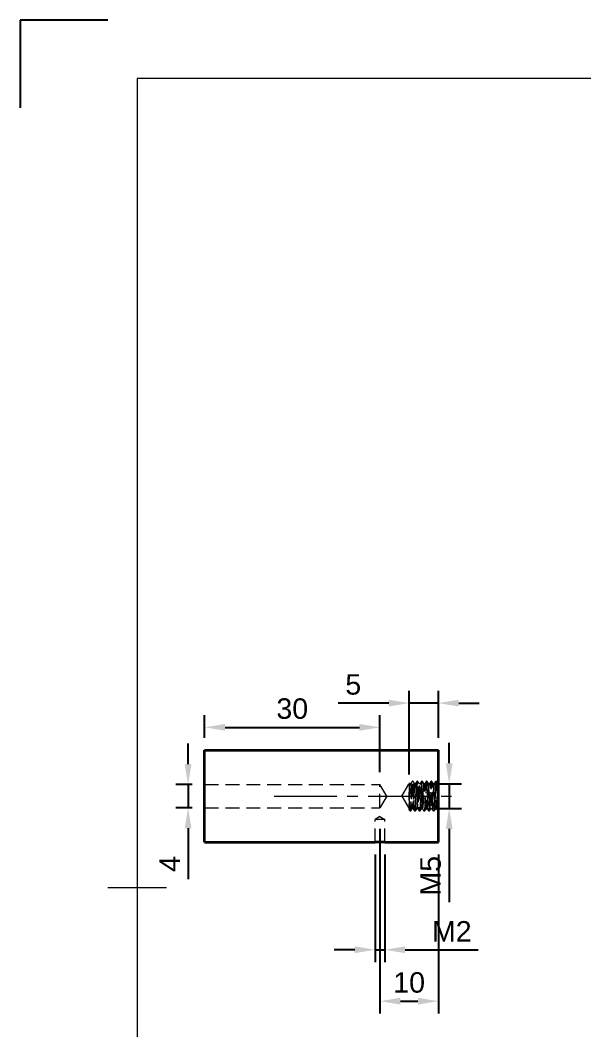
# Model space of a CAD drawing. Header units: millimetres. Extents: x 0 to 210, y 0 to 297.
# Drawn here: x 0 to 96.6, y 123.9 to 297 of the extents above; entities that cross this region are included whole.
import ezdxf

# ---------------------------------------------------------------- set-up
doc = ezdxf.new("R2010")
doc.units = ezdxf.units.MM
doc.header["$LTSCALE"] = 0.75
doc.linetypes.add('CENTER2', pattern=[28.575, 19.05, -3.175, 3.175, -3.175])
doc.linetypes.add('HIDDEN2', pattern=[4.7625, 3.175, -1.5875])
for name, color, linetype, lineweight in [('BORDER', 7, 'Continuous', 18), ('FD_Dimensions', 7, 'Continuous', 18), ('Hidden', 7, 'HIDDEN2', 18), ('Smart Centers', 7, 'CENTER2', 18), ('Visible', 7, 'Continuous', 35)]:
    doc.layers.add(name, color=color, linetype=linetype, lineweight=lineweight)
doc.styles.get("Standard").update_dxf_attribs({"font": 'arial.ttf'})
doc.dimstyles.new('Dim-ISO-25', dxfattribs={"dimtxt": 3.5, "dimasz": 3.5, "dimexe": 2.1, "dimexo": 2.1, "dimgap": 1.4, "dimtad": 1, "dimzin": 12, "dimdsep": 46, "dimtxsty": 'Standard', "dimcen": 0, "dimazin": 3, "dimtp": 0.1, "dimtm": 0.1, "dimtfac": 0.714286, "dimtmove": 0, "dimatfit": 3, "dimfxl": 1, "dimtzin": 12, "dimarcsym": 0})

# ---------------------------------------------------------------- blocks, each defined once
blk = doc.blocks.new('ISO_A4(P)_SHEET')
at = {"layer": 'BORDER'}
for p, q in [((200, 287), (20, 287)), ((20, 287), (20, 10)), ((15, 148.5), (25, 148.5))]:
    blk.add_line(p, q, dxfattribs=at)
at = {"layer": 'Defpoints'}
for p, q in [((15, 297), (0, 297)), ((0, 297), (0, 282))]:
    blk.add_line(p, q, dxfattribs=at)
blk = doc.blocks.new('*U6')
at = {"layer": 'Smart Centers', "color": 0, "ltscale": 0.75, "transparency": 16777216}
blk.add_line((-15.797125, 0), (15.797125, 0), dxfattribs=at)
blk = doc.blocks.new('*D18')
at = {"layer": 'Defpoints', "color": 0, "transparency": 16777216}
for p in [(31.542351, 166.1312), (28.71825, 162.1312), (31.542351, 162.1312)]:
    blk.add_point(p, dxfattribs=at)
at = {"layer": 'FD_Dimensions', "color": 0, "lineweight": -2, "transparency": 16777216}
for p, q in [((28.71825, 169.6312), (28.71825, 173.1312)), ((29.442351, 166.1312), (26.61825, 166.1312)), ((28.71825, 166.1312), (28.71825, 162.1312)), ((29.442351, 162.1312), (26.61825, 162.1312)), ((28.71825, 158.6312), (28.71825, 149.910327))]:
    blk.add_line(p, q, dxfattribs=at)
at = {"layer": 'FD_Dimensions', "color": 0, "transparency": 16777216}
for points in [[(28.134917, 169.6312), (29.301584, 169.6312), (28.71825, 166.1312)], [(28.134917, 158.6312), (29.301584, 158.6312), (28.71825, 162.1312)]]:
    blk.add_solid(points, dxfattribs=at)
at = {"layer": 'FD_Dimensions', "color": 0, "transparency": 16777216, "insert": (25.56825, 152.520764), "char_height": 3.5, "attachment_point": 5, "rotation": 90}
blk.add_mtext('4', dxfattribs=at)
blk = doc.blocks.new('*D19')
at = {"layer": 'Defpoints', "color": 0, "transparency": 16777216}
for p in [(66.853295, 166.2482), (67.253295, 162.0142), (73.395371, 162.0142)]:
    blk.add_point(p, dxfattribs=at)
at = {"layer": 'FD_Dimensions', "color": 0, "lineweight": -2, "transparency": 16777216}
for p, q in [((73.395371, 169.7482), (73.395371, 173.2482)), ((68.953295, 166.2482), (75.495371, 166.2482)), ((73.395371, 166.2482), (73.395371, 162.0142)), ((69.353295, 162.0142), (75.495371, 162.0142)), ((73.395371, 158.5142), (73.395371, 145.980571))]:
    blk.add_line(p, q, dxfattribs=at)
at = {"layer": 'FD_Dimensions', "color": 0, "transparency": 16777216}
for points in [[(72.812038, 169.7482), (73.978705, 169.7482), (73.395371, 166.2482)], [(72.812038, 158.5142), (73.978705, 158.5142), (73.395371, 162.0142)]]:
    blk.add_solid(points, dxfattribs=at)
at = {"layer": 'FD_Dimensions', "color": 0, "transparency": 16777216, "insert": (70.215528, 150.497386), "char_height": 3.5, "attachment_point": 5, "rotation": 90}
blk.add_mtext('M5', dxfattribs=at)
blk = doc.blocks.new('*D20')
at = {"layer": 'Defpoints', "color": 0, "transparency": 16777216}
for p in [(61.542351, 175.910871), (31.542351, 172.0312), (61.542351, 166.1312)]:
    blk.add_point(p, dxfattribs=at)
at = {"layer": 'FD_Dimensions', "color": 0, "lineweight": -2, "transparency": 16777216}
for p, q in [((31.542351, 174.1312), (31.542351, 178.010871)), ((61.542351, 168.2312), (61.542351, 178.010871)), ((35.042351, 175.910871), (58.042351, 175.910871))]:
    blk.add_line(p, q, dxfattribs=at)
at = {"layer": 'FD_Dimensions', "color": 0, "transparency": 16777216}
for points in [[(35.042351, 176.494205), (35.042351, 175.327538), (31.542351, 175.910871)], [(58.042351, 176.494205), (58.042351, 175.327538), (61.542351, 175.910871)]]:
    blk.add_solid(points, dxfattribs=at)
at = {"layer": 'FD_Dimensions', "color": 0, "transparency": 16777216, "insert": (46.542351, 179.09907), "char_height": 3.5, "attachment_point": 5}
blk.add_mtext('30', dxfattribs=at)
blk = doc.blocks.new('*D21')
at = {"layer": 'Defpoints', "color": 0, "transparency": 16777216}
for p in [(66.542351, 180.06096), (71.542351, 172.0312), (66.542351, 165.751126)]:
    blk.add_point(p, dxfattribs=at)
at = {"layer": 'FD_Dimensions', "color": 0, "lineweight": -2, "transparency": 16777216}
for p, q in [((66.542351, 167.851126), (66.542351, 182.16096)), ((71.542351, 174.1312), (71.542351, 182.16096)), ((63.042351, 180.06096), (54.421751, 180.06096)), ((71.542351, 180.06096), (66.542351, 180.06096)), ((75.042351, 180.06096), (78.542351, 180.06096))]:
    blk.add_line(p, q, dxfattribs=at)
at = {"layer": 'FD_Dimensions', "color": 0, "transparency": 16777216}
for points in [[(63.042351, 180.644294), (63.042351, 179.477627), (66.542351, 180.06096)], [(75.042351, 180.644294), (75.042351, 179.477627), (71.542351, 180.06096)]]:
    blk.add_solid(points, dxfattribs=at)
at = {"layer": 'FD_Dimensions', "color": 0, "transparency": 16777216, "insert": (56.982051, 183.240803), "char_height": 3.5, "attachment_point": 5}
blk.add_mtext('5', dxfattribs=at)
blk = doc.blocks.new('*D22')
at = {"layer": 'Defpoints', "color": 0, "transparency": 16777216}
for p in [(60.730851, 156.2312), (62.353851, 156.2312), (62.353851, 137.823091)]:
    blk.add_point(p, dxfattribs=at)
at = {"layer": 'FD_Dimensions', "color": 0, "lineweight": -2, "transparency": 16777216}
for p, q in [((60.730851, 154.1312), (60.730851, 135.723091)), ((62.353851, 154.1312), (62.353851, 135.723091)), ((57.230851, 137.823091), (53.730851, 137.823091)), ((60.730851, 137.823091), (62.353851, 137.823091)), ((65.853851, 137.823091), (78.325407, 137.823091))]:
    blk.add_line(p, q, dxfattribs=at)
at = {"layer": 'FD_Dimensions', "color": 0, "transparency": 16777216}
for points in [[(57.230851, 138.406425), (57.230851, 137.239758), (60.730851, 137.823091)], [(65.853851, 138.406425), (65.853851, 137.239758), (62.353851, 137.823091)]]:
    blk.add_solid(points, dxfattribs=at)
at = {"layer": 'FD_Dimensions', "color": 0, "transparency": 16777216, "insert": (73.839629, 140.980254), "char_height": 3.5, "attachment_point": 5}
blk.add_mtext('M2', dxfattribs=at)
blk = doc.blocks.new('*D23')
at = {"layer": 'Defpoints', "color": 0, "transparency": 16777216}
for p in [(61.542351, 160.618799), (71.542351, 156.2312), (71.542351, 129.018905)]:
    blk.add_point(p, dxfattribs=at)
at = {"layer": 'FD_Dimensions', "color": 0, "lineweight": -2, "transparency": 16777216}
for p, q in [((61.542351, 158.518799), (61.542351, 126.918905)), ((71.542351, 154.1312), (71.542351, 126.918905)), ((65.042351, 129.018905), (68.042351, 129.018905))]:
    blk.add_line(p, q, dxfattribs=at)
at = {"layer": 'FD_Dimensions', "color": 0, "transparency": 16777216}
for points in [[(65.042351, 129.602238), (65.042351, 128.435571), (61.542351, 129.018905)], [(68.042351, 129.602238), (68.042351, 128.435571), (71.542351, 129.018905)]]:
    blk.add_solid(points, dxfattribs=at)
at = {"layer": 'FD_Dimensions', "color": 0, "transparency": 16777216, "insert": (66.542351, 132.20591), "char_height": 3.5, "attachment_point": 5}
blk.add_mtext('10', dxfattribs=at)

msp = doc.modelspace()

# ---------------------------------------------------------------- linework, layer by layer
at = {"layer": 'Hidden', "extrusion": (-1, -2e-16, 2.967e-13)}
for p, q in [((31.542, 166.131), (61.542, 166.131)), ((61.542, 162.131), (61.542, 166.131)), ((62.744, 164.131), (61.542, 166.131)), ((65.27, 164.131), (66.542, 166.248)), ((66.542, 166.413), (66.542, 164.793)), ((66.853, 166.248), (66.631, 166.248)), ((67.176, 166.691), (67.109, 166.691)), ((67.653, 166.248), (67.431, 166.248)), ((67.976, 166.691), (67.909, 166.691)), ((68.453, 166.248), (68.231, 166.248)), ((68.776, 166.691), (68.709, 166.691)), ((69.253, 166.248), (69.031, 166.248)), ((69.576, 166.691), (69.509, 166.691)), ((70.053, 166.248), (69.831, 166.248)), ((70.376, 166.691), (70.309, 166.691)), ((70.853, 166.248), (70.631, 166.248)), ((71.176, 166.691), (71.109, 166.691)), ((71.542, 166.248), (71.431, 166.248)), ((66.542, 163.469), (66.542, 164.793)), ((62.744, 164.131), (61.542, 162.131)), ((65.27, 164.131), (66.542, 162.014)), ((66.542, 163.469), (66.542, 161.849)), ((31.542, 162.131), (61.542, 162.131)), ((66.776, 161.571), (66.709, 161.571)), ((67.253, 162.014), (67.031, 162.014)), ((67.576, 161.571), (67.509, 161.571)), ((68.053, 162.014), (67.831, 162.014)), ((68.376, 161.571), (68.309, 161.571)), ((68.853, 162.014), (68.631, 162.014)), ((69.176, 161.571), (69.109, 161.571)), ((69.653, 162.014), (69.431, 162.014)), ((69.976, 161.571), (69.909, 161.571)), ((70.453, 162.014), (70.231, 162.014)), ((70.776, 161.571), (70.709, 161.571)), ((71.253, 162.014), (71.031, 162.014)), ((71.542, 161.571), (71.509, 161.571)), ((61.542, 160.619), (60.731, 160.131)), ((62.354, 160.131), (60.731, 160.131)), ((60.731, 156.231), (60.731, 160.131)), ((61.542, 160.619), (62.354, 160.131)), ((62.354, 156.231), (62.354, 160.131))]:
    msp.add_line(p, q, dxfattribs=at)
at = {"layer": 'Hidden'}
for points, knots in [([(71.542, 161.658), (71.497, 161.424), (71.452, 161.698), (71.407, 162.347), (71.362, 162.997), (71.317, 163.996), (71.272, 164.863), (71.227, 165.73), (71.182, 166.431), (71.137, 166.629), (71.092, 166.827), (71.047, 166.514), (71.002, 165.84), (70.956, 165.145), (70.909, 164.094), (70.863, 163.221), (70.817, 162.358), (70.771, 161.707), (70.725, 161.591), (70.679, 161.476), (70.633, 161.9), (70.588, 162.652), (70.542, 163.402), (70.496, 164.448), (70.45, 165.272), (70.405, 166.094), (70.359, 166.66), (70.313, 166.69), (70.268, 166.72), (70.222, 166.215), (70.176, 165.424), (70.131, 164.634), (70.085, 163.591), (70.04, 162.808), (69.994, 162.025), (69.949, 161.534), (69.904, 161.574), (69.858, 161.613), (69.813, 162.181), (69.767, 163), (69.722, 163.818), (69.677, 164.852), (69.631, 165.599), (69.586, 166.345), (69.541, 166.773), (69.496, 166.677), (69.45, 166.58), (69.405, 165.963), (69.36, 165.126), (69.315, 164.289), (69.27, 163.266), (69.224, 162.551), (69.179, 161.838), (69.134, 161.461), (69.089, 161.603), (69.044, 161.745), (68.999, 162.398), (68.954, 163.249), (68.909, 164.098), (68.864, 165.11), (68.819, 165.797), (68.774, 166.484), (68.729, 166.819), (68.684, 166.641), (68.638, 166.46), (68.592, 165.752), (68.546, 164.868), (68.501, 163.988), (68.455, 162.971), (68.409, 162.321), (68.363, 161.673), (68.318, 161.416), (68.272, 161.677), (68.227, 161.937), (68.181, 162.701), (68.136, 163.594), (68.091, 164.485), (68.045, 165.468), (68, 166.065), (67.955, 166.66), (67.91, 166.848), (67.864, 166.536), (67.819, 166.224), (67.774, 165.429), (67.729, 164.534), (67.684, 163.64), (67.639, 162.683), (67.594, 162.122), (67.548, 161.551), (67.502, 161.416), (67.457, 161.785), (67.411, 162.152), (67.366, 162.999), (67.32, 163.912), (67.275, 164.819), (67.229, 165.752), (67.184, 166.259), (67.139, 166.763), (67.094, 166.823), (67.049, 166.411), (67.003, 165.993), (66.957, 165.104), (66.912, 164.184), (66.866, 163.275), (66.821, 162.374), (66.776, 161.917), (66.73, 161.457), (66.685, 161.469), (66.639, 161.946), (66.607, 162.284), (66.575, 162.842), (66.542, 163.469)], [13.875707, 13.875707, 13.875707, 13.875707, 14.9370516, 14.9370516, 14.9370516, 15.997858, 15.997858, 15.997858, 17.0581416, 17.0581416, 17.0581416, 18.1186131, 18.1186131, 18.1186131, 19.2132069, 19.2132069, 19.2132069, 20.2950333, 20.2950333, 20.2950333, 21.374891, 21.374891, 21.374891, 22.4528544, 22.4528544, 22.4528544, 23.5289969, 23.5289969, 23.5289969, 24.6033907, 24.6033907, 24.6033907, 25.6761066, 25.6761066, 25.6761066, 26.7472144, 26.7472144, 26.7472144, 27.816783, 27.816783, 27.816783, 28.8848801, 28.8848801, 28.8848801, 29.9515726, 29.9515726, 29.9515726, 31.0169264, 31.0169264, 31.0169264, 32.0810068, 32.0810068, 32.0810068, 33.1438779, 33.1438779, 33.1438779, 34.2056035, 34.2056035, 34.2056035, 35.2662463, 35.2662463, 35.2662463, 36.3258687, 36.3258687, 36.3258687, 37.407155, 37.407155, 37.407155, 38.4846152, 38.4846152, 38.4846152, 39.5585421, 39.5585421, 39.5585421, 40.6292189, 40.6292189, 40.6292189, 41.6969202, 41.6969202, 41.6969202, 42.7619131, 42.7619131, 42.7619131, 43.8244577, 43.8244577, 43.8244577, 44.884808, 44.884808, 44.884808, 45.965011, 45.965011, 45.965011, 47.0380035, 47.0380035, 47.0380035, 48.1049149, 48.1049149, 48.1049149, 49.1668101, 49.1668101, 49.1668101, 50.2448764, 50.2448764, 50.2448764, 51.3102448, 51.3102448, 51.3102448, 52.384241, 52.384241, 52.384241, 53.1456152, 53.1456152, 53.1456152, 53.1456152]), ([(71.542, 161.658), (71.497, 161.892), (71.452, 162.625), (71.407, 163.503), (71.362, 164.38), (71.317, 165.368), (71.272, 165.99), (71.227, 166.612), (71.182, 166.844), (71.137, 166.575), (71.092, 166.306), (71.047, 165.545), (71.002, 164.66), (70.956, 163.746), (70.909, 162.738), (70.863, 162.147), (70.817, 161.564), (70.771, 161.413), (70.725, 161.771), (70.679, 162.128), (70.633, 162.975), (70.588, 163.893), (70.542, 164.808), (70.496, 165.755), (70.45, 166.264), (70.405, 166.772), (70.359, 166.822), (70.313, 166.39), (70.268, 165.959), (70.222, 165.064), (70.176, 164.148), (70.131, 163.232), (70.085, 162.333), (70.04, 161.89), (69.994, 161.448), (69.949, 161.481), (69.904, 161.971), (69.858, 162.461), (69.813, 163.388), (69.767, 164.298), (69.722, 165.208), (69.677, 166.064), (69.631, 166.45), (69.586, 166.836), (69.541, 166.737), (69.496, 166.201), (69.45, 165.666), (69.405, 164.717), (69.36, 163.815), (69.315, 162.914), (69.27, 162.096), (69.224, 161.756), (69.179, 161.418), (69.134, 161.57), (69.089, 162.141), (69.044, 162.71), (68.999, 163.674), (68.954, 164.567), (68.909, 165.459), (68.864, 166.244), (68.819, 166.545), (68.774, 166.846), (68.729, 166.652), (68.684, 166.055), (68.638, 165.446), (68.592, 164.443), (68.546, 163.545), (68.501, 162.65), (68.455, 161.897), (68.409, 161.659), (68.363, 161.421), (68.318, 161.704), (68.272, 162.369), (68.227, 163.032), (68.181, 164.046), (68.136, 164.916), (68.091, 165.783), (68.045, 166.471), (68, 166.644), (67.955, 166.817), (67.91, 166.472), (67.864, 165.775), (67.819, 165.08), (67.774, 164.064), (67.729, 163.217), (67.684, 162.372), (67.639, 161.729), (67.594, 161.598), (67.548, 161.465), (67.502, 161.869), (67.457, 162.611), (67.411, 163.347), (67.366, 164.385), (67.32, 165.215), (67.275, 166.04), (67.229, 166.625), (67.184, 166.685), (67.139, 166.746), (67.094, 166.285), (67.049, 165.525), (67.003, 164.753), (66.957, 163.705), (66.912, 162.899), (66.866, 162.102), (66.821, 161.574), (66.776, 161.571), (66.73, 161.568), (66.685, 162.1), (66.639, 162.904), (66.607, 163.474), (66.575, 164.165), (66.542, 164.793)], [14.3986269, 14.3986269, 14.3986269, 14.3986269, 15.4599714, 15.4599714, 15.4599714, 16.5207778, 16.5207778, 16.5207778, 17.5810615, 17.5810615, 17.5810615, 18.6415329, 18.6415329, 18.6415329, 19.7361267, 19.7361267, 19.7361267, 20.8179531, 20.8179531, 20.8179531, 21.8978108, 21.8978108, 21.8978108, 22.9757742, 22.9757742, 22.9757742, 24.0519168, 24.0519168, 24.0519168, 25.1263105, 25.1263105, 25.1263105, 26.1990264, 26.1990264, 26.1990264, 27.2701342, 27.2701342, 27.2701342, 28.3397028, 28.3397028, 28.3397028, 29.4077999, 29.4077999, 29.4077999, 30.4744924, 30.4744924, 30.4744924, 31.5398463, 31.5398463, 31.5398463, 32.6039266, 32.6039266, 32.6039266, 33.6667977, 33.6667977, 33.6667977, 34.7285233, 34.7285233, 34.7285233, 35.7891661, 35.7891661, 35.7891661, 36.8487885, 36.8487885, 36.8487885, 37.9300748, 37.9300748, 37.9300748, 39.007535, 39.007535, 39.007535, 40.0814619, 40.0814619, 40.0814619, 41.1521387, 41.1521387, 41.1521387, 42.2198401, 42.2198401, 42.2198401, 43.2848329, 43.2848329, 43.2848329, 44.3473775, 44.3473775, 44.3473775, 45.4077278, 45.4077278, 45.4077278, 46.4879308, 46.4879308, 46.4879308, 47.5609233, 47.5609233, 47.5609233, 48.6278347, 48.6278347, 48.6278347, 49.6897299, 49.6897299, 49.6897299, 50.7677962, 50.7677962, 50.7677962, 51.8331646, 51.8331646, 51.8331646, 52.9071608, 52.9071608, 52.9071608, 53.668535, 53.668535, 53.668535, 53.668535]), ([(71.542, 165.494), (71.495, 166.095), (71.448, 166.375), (71.401, 166.187), (71.353, 165.999), (71.306, 165.353), (71.259, 164.587), (71.21, 163.789), (71.161, 162.902), (71.112, 162.421), (71.064, 161.956), (71.017, 161.891), (70.969, 162.262), (70.921, 162.638), (70.873, 163.445), (70.825, 164.245), (70.776, 165.044), (70.728, 165.796), (70.68, 166.095), (70.632, 166.393), (70.584, 166.226), (70.536, 165.682), (70.488, 165.139), (70.44, 164.25), (70.392, 163.49), (70.344, 162.732), (70.297, 162.141), (70.249, 162.034), (70.201, 161.926), (70.153, 162.306), (70.105, 162.97), (70.058, 163.633), (70.01, 164.547), (69.962, 165.226), (69.915, 165.904), (69.867, 166.314), (69.819, 166.239), (69.772, 166.164), (69.724, 165.609), (69.677, 164.867), (69.629, 164.127), (69.582, 163.237), (69.534, 162.667), (69.487, 162.097), (69.439, 161.874), (69.392, 162.116), (69.344, 162.356), (69.297, 163.048), (69.25, 163.828), (69.202, 164.606), (69.155, 165.434), (69.108, 165.879), (69.061, 166.322), (69.013, 166.361), (68.966, 165.975), (68.919, 165.589), (68.872, 164.798), (68.824, 164.014), (68.777, 163.229), (68.73, 162.489), (68.682, 162.182), (68.634, 161.87), (68.586, 162.023), (68.538, 162.558), (68.49, 163.091), (68.442, 163.977), (68.394, 164.74), (68.346, 165.501), (68.299, 166.102), (68.251, 166.223), (68.203, 166.344), (68.156, 165.982), (68.108, 165.329), (68.061, 164.678), (68.013, 163.77), (67.966, 163.084), (67.918, 162.4), (67.871, 161.969), (67.823, 162.018), (67.776, 162.068), (67.729, 162.592), (67.682, 163.317), (67.634, 164.042), (67.587, 164.932), (67.54, 165.524), (67.492, 166.124), (67.444, 166.385), (67.396, 166.168), (67.349, 165.951), (67.301, 165.274), (67.253, 164.493), (67.206, 163.717), (67.159, 162.878), (67.111, 162.416), (67.063, 161.945), (67.015, 161.892), (66.966, 162.285), (66.919, 162.673), (66.871, 163.474), (66.823, 164.264), (66.775, 165.065), (66.727, 165.813), (66.679, 166.104), (66.633, 166.378), (66.588, 166.237), (66.542, 165.751)], [2.0087828, 2.0087828, 2.0087828, 2.0087828, 3.1217598, 3.1217598, 3.1217598, 4.2341453, 4.2341453, 4.2341453, 5.3917873, 5.3917873, 5.3917873, 6.5103246, 6.5103246, 6.5103246, 7.6464269, 7.6464269, 7.6464269, 8.7803018, 8.7803018, 8.7803018, 9.9120365, 9.9120365, 9.9120365, 11.0417165, 11.0417165, 11.0417165, 12.1694258, 12.1694258, 12.1694258, 13.2952471, 13.2952471, 13.2952471, 14.4192614, 14.4192614, 14.4192614, 15.5415488, 15.5415488, 15.5415488, 16.6621878, 16.6621878, 16.6621878, 17.781256, 17.781256, 17.781256, 18.8988297, 18.8988297, 18.8988297, 20.0149844, 20.0149844, 20.0149844, 21.1297945, 21.1297945, 21.1297945, 22.2433334, 22.2433334, 22.2433334, 23.3556739, 23.3556739, 23.3556739, 24.4704984, 24.4704984, 24.4704984, 25.6043428, 25.6043428, 25.6043428, 26.7339909, 26.7339909, 26.7339909, 27.8597796, 27.8597796, 27.8597796, 28.9820345, 28.9820345, 28.9820345, 30.1010709, 30.1010709, 30.1010709, 31.2171952, 31.2171952, 31.2171952, 32.3307054, 32.3307054, 32.3307054, 33.4431161, 33.4431161, 33.4431161, 34.5727528, 34.5727528, 34.5727528, 35.6949866, 35.6949866, 35.6949866, 36.8110856, 36.8110856, 36.8110856, 37.9491613, 37.9491613, 37.9491613, 39.0711148, 39.0711148, 39.0711148, 40.2083313, 40.2083313, 40.2083313, 41.278691, 41.278691, 41.278691, 41.278691]), ([(66.542, 162.511), (66.59, 163.017), (66.637, 163.875), (66.684, 164.638), (66.731, 165.4), (66.778, 166.03), (66.826, 166.199), (66.875, 166.374), (66.924, 166.038), (66.973, 165.378), (67.021, 164.74), (67.068, 163.834), (67.116, 163.138), (67.164, 162.43), (67.212, 161.974), (67.26, 162.017), (67.308, 162.06), (67.356, 162.598), (67.405, 163.34), (67.453, 164.081), (67.501, 164.987), (67.549, 165.572), (67.597, 166.156), (67.645, 166.39), (67.692, 166.149), (67.74, 165.908), (67.788, 165.206), (67.836, 164.417), (67.884, 163.63), (67.932, 162.797), (67.979, 162.361), (68.027, 161.926), (68.075, 161.909), (68.123, 162.319), (68.17, 162.729), (68.218, 163.544), (68.265, 164.332), (68.313, 165.119), (68.361, 165.841), (68.408, 166.116), (68.456, 166.391), (68.503, 166.206), (68.551, 165.66), (68.598, 165.114), (68.645, 164.235), (68.693, 163.484), (68.74, 162.734), (68.788, 162.149), (68.835, 162.036), (68.882, 161.923), (68.93, 162.287), (68.977, 162.936), (69.024, 163.585), (69.071, 164.487), (69.119, 165.171), (69.166, 165.855), (69.213, 166.288), (69.26, 166.245), (69.308, 166.202), (69.355, 165.681), (69.402, 164.957), (69.45, 164.22), (69.499, 163.309), (69.547, 162.715), (69.595, 162.122), (69.643, 161.874), (69.69, 162.104), (69.738, 162.332), (69.786, 163.023), (69.834, 163.808), (69.881, 164.591), (69.929, 165.428), (69.977, 165.876), (70.024, 166.323), (70.072, 166.362), (70.119, 165.971), (70.167, 165.582), (70.214, 164.785), (70.261, 163.998), (70.309, 163.214), (70.356, 162.479), (70.403, 162.177), (70.45, 161.875), (70.497, 162.02), (70.545, 162.537), (70.593, 163.061), (70.641, 163.943), (70.689, 164.71), (70.736, 165.471), (70.784, 166.082), (70.831, 166.217), (70.879, 166.352), (70.926, 166.011), (70.974, 165.373), (71.022, 164.722), (71.07, 163.795), (71.118, 163.095), (71.166, 162.405), (71.214, 161.969), (71.261, 162.018), (71.31, 162.069), (71.358, 162.616), (71.406, 163.364), (71.451, 164.068), (71.497, 164.916), (71.542, 165.494)], [-39.2699082, -39.2699082, -39.2699082, -39.2699082, -38.1569312, -38.1569312, -38.1569312, -37.0445457, -37.0445457, -37.0445457, -35.8869036, -35.8869036, -35.8869036, -34.7683664, -34.7683664, -34.7683664, -33.6322641, -33.6322641, -33.6322641, -32.4983892, -32.4983892, -32.4983892, -31.3666545, -31.3666545, -31.3666545, -30.2369745, -30.2369745, -30.2369745, -29.1092651, -29.1092651, -29.1092651, -27.9834439, -27.9834439, -27.9834439, -26.8594295, -26.8594295, -26.8594295, -25.7371422, -25.7371422, -25.7371422, -24.6165032, -24.6165032, -24.6165032, -23.497435, -23.497435, -23.497435, -22.3798612, -22.3798612, -22.3798612, -21.2637065, -21.2637065, -21.2637065, -20.1488965, -20.1488965, -20.1488965, -19.0353575, -19.0353575, -19.0353575, -17.9230171, -17.9230171, -17.9230171, -16.8081925, -16.8081925, -16.8081925, -15.6743481, -15.6743481, -15.6743481, -14.5447001, -14.5447001, -14.5447001, -13.4189114, -13.4189114, -13.4189114, -12.2966565, -12.2966565, -12.2966565, -11.17762, -11.17762, -11.17762, -10.0614958, -10.0614958, -10.0614958, -8.9479855, -8.9479855, -8.9479855, -7.8355748, -7.8355748, -7.8355748, -6.7059382, -6.7059382, -6.7059382, -5.5837044, -5.5837044, -5.5837044, -4.4676053, -4.4676053, -4.4676053, -3.3295297, -3.3295297, -3.3295297, -2.2075762, -2.2075762, -2.2075762, -1.0703596, -1.0703596, -1.0703596, 0, 0, 0, 0])]:
    msp.add_open_spline(points, degree=3, knots=knots, dxfattribs=at)
for points in [[(66.542, 166.413), (66.576, 166.354), (66.611, 166.296), (66.645, 166.237)], [(67.187, 166.682), (67.273, 166.533), (67.359, 166.385), (67.445, 166.237)], [(67.64, 166.237), (67.726, 166.385), (67.812, 166.533), (67.898, 166.682)], [(67.987, 166.682), (68.073, 166.533), (68.159, 166.385), (68.245, 166.237)], [(68.787, 166.682), (68.873, 166.533), (68.959, 166.385), (69.045, 166.237)], [(69.24, 166.237), (69.326, 166.385), (69.412, 166.533), (69.498, 166.682)], [(69.587, 166.682), (69.673, 166.533), (69.759, 166.385), (69.845, 166.237)], [(70.04, 166.237), (70.126, 166.385), (70.212, 166.533), (70.298, 166.682)], [(70.387, 166.682), (70.473, 166.533), (70.559, 166.385), (70.645, 166.237)], [(70.84, 166.237), (70.926, 166.385), (71.012, 166.533), (71.098, 166.682)], [(71.187, 166.682), (71.273, 166.533), (71.359, 166.385), (71.445, 166.237)], [(66.698, 161.581), (66.646, 161.67), (66.594, 161.76), (66.542, 161.849)], [(67.498, 161.581), (67.412, 161.729), (67.326, 161.877), (67.24, 162.026)], [(67.845, 162.026), (67.759, 161.877), (67.673, 161.729), (67.587, 161.581)], [(68.298, 161.581), (68.212, 161.729), (68.126, 161.877), (68.04, 162.026)], [(69.098, 161.581), (69.012, 161.729), (68.926, 161.877), (68.84, 162.026)], [(69.445, 162.026), (69.359, 161.877), (69.273, 161.729), (69.187, 161.581)], [(69.898, 161.581), (69.812, 161.729), (69.726, 161.877), (69.64, 162.026)], [(70.245, 162.026), (70.159, 161.877), (70.073, 161.729), (69.987, 161.581)], [(70.698, 161.581), (70.612, 161.729), (70.526, 161.877), (70.44, 162.026)], [(71.045, 162.026), (70.959, 161.877), (70.873, 161.729), (70.787, 161.581)], [(71.498, 161.581), (71.412, 161.729), (71.326, 161.877), (71.24, 162.026)]]:
    msp.add_open_spline(points, degree=3, dxfattribs=at)
at = {"layer": 'Hidden', "extrusion": (-7.57953e-09, 4.39972e-09, -1)}
msp.add_open_spline([(66.84, 166.237), (66.926, 166.385), (67.012, 166.533), (67.098, 166.682)], degree=3, dxfattribs=at)
at = {"layer": 'Hidden', "extrusion": (-1.51644e-08, 8.79027e-09, -1)}
msp.add_open_spline([(68.44, 166.237), (68.526, 166.385), (68.612, 166.533), (68.698, 166.682)], degree=3, dxfattribs=at)
at = {"layer": 'Hidden', "extrusion": (-1.51644e-08, 8.79027e-09, 1)}
msp.add_open_spline([(67.045, 162.026), (66.959, 161.877), (66.873, 161.729), (66.787, 161.581)], degree=3, dxfattribs=at)
at = {"layer": 'Hidden', "extrusion": (-7.57953e-09, 4.39972e-09, 1)}
msp.add_open_spline([(68.645, 162.026), (68.559, 161.877), (68.473, 161.729), (68.387, 161.581)], degree=3, dxfattribs=at)
at = {"layer": 'Visible', "extrusion": (-1, -2e-16, 2.967e-13)}
for p, q in [((31.542, 156.231), (31.542, 172.031)), ((31.542, 172.031), (71.542, 172.031)), ((71.542, 156.231), (71.542, 172.031)), ((31.542, 156.231), (60.731, 156.231)), ((62.354, 156.231), (71.542, 156.231))]:
    msp.add_line(p, q, dxfattribs=at)
at = {"layer": 'Visible'}
for centre, start, end in [((61.544, 148.339), 90.01316, 95.88398), ((61.541, 148.339), 84.11602, 89.98684)]:
    msp.add_arc(centre, 7.934, start, end, dxfattribs=at)

# ---------------------------------------------------------------- block references
at = {"layer": 'BORDER'}
msp.add_blockref('ISO_A4(P)_SHEET', (0, 0), dxfattribs=at)
at = {"layer": 'Smart Centers', "ltscale": 0.75}
msp.add_blockref('*U6', (59.245, 164.131), dxfattribs=at)

# ---------------------------------------------------------------- dimensions: what is measured, and where the dimension line sits
at = {"layer": 'FD_Dimensions'}
for base, p1, p2, angle, picture, middle in [((66.542, 180.061), (71.542, 172.031), (66.542, 165.751), 180, '*D21', (56.982, 183.241)), ((61.542, 175.911), (31.542, 172.031), (61.542, 166.131), 180, '*D20', (46.542, 179.099)), ((28.718, 162.131), (31.542, 166.131), (31.542, 162.131), 90, '*D18', (25.568, 152.521)), ((71.542, 129.019), (61.542, 160.619), (71.542, 156.231), 180, '*D23', (66.542, 132.206))]:
    dim = msp.add_linear_dim(base=base, p1=p1, p2=p2, angle=angle, dimstyle='Dim-ISO-25', override={"dimlfac": 1, "dimclrd": 0, "dimclre": 0}, dxfattribs=at)
    dim.commit()
    dim.dimension.update_dxf_attribs({"geometry": picture, "text_midpoint": middle})
dim = msp.add_linear_dim(base=(73.395, 162.014), p1=(66.853, 166.248), p2=(67.253, 162.014), angle=270, text='M5', dimstyle='Dim-ISO-25', override={"dimlfac": 1, "dimclrd": 0, "dimclre": 0}, dxfattribs=at)
dim.commit()
dim.dimension.update_dxf_attribs({"geometry": '*D19', "text_midpoint": (70.216, 150.497)})
dim = msp.add_aligned_dim(p1=(60.731, 156.231), p2=(62.354, 156.231), distance=-18.408, text='M2', dimstyle='Dim-ISO-25', override={"dimlfac": 1, "dimclrd": 0, "dimclre": 0}, dxfattribs=at)
dim.commit()
dim.dimension.update_dxf_attribs({"geometry": '*D22', "text_midpoint": (73.84, 140.98)})

doc.saveas('drawing.dxf')
